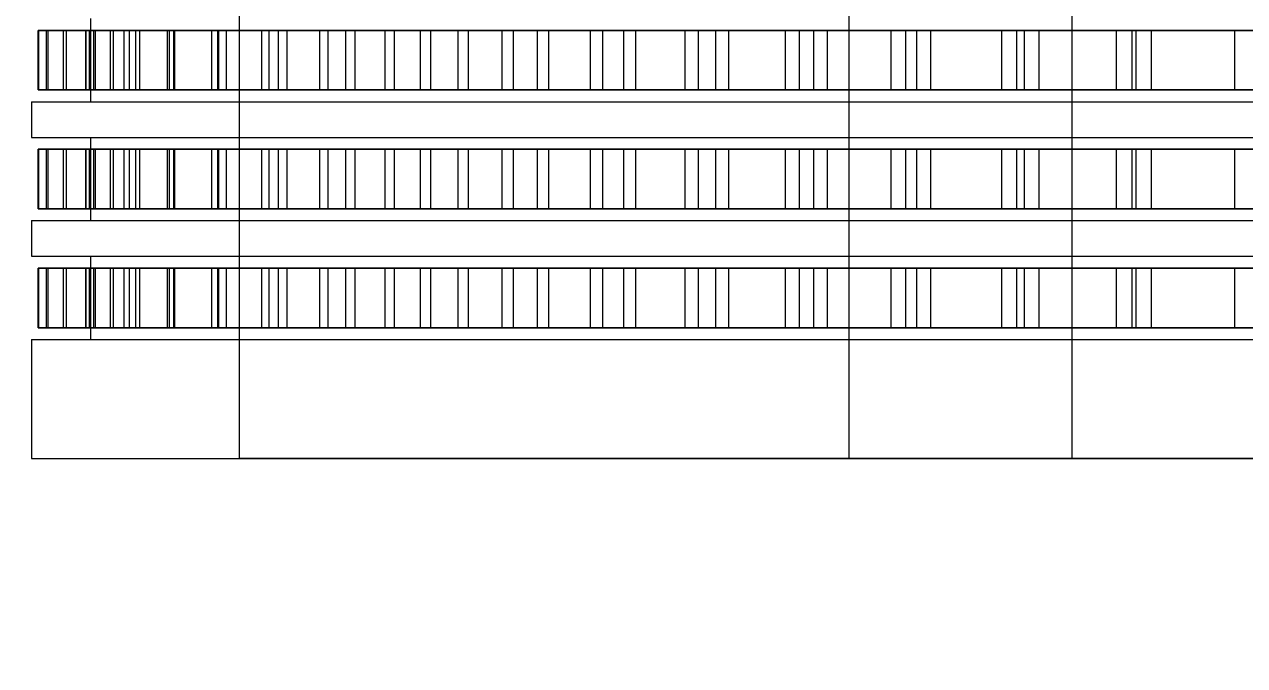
# Model space of a CAD drawing. Header units: millimetres. Extents: x -2500 to 58855, y -53268 to 6837.
# Drawn here: x 25017 to 25222.2, y -19694.8 to -19587 of the extents above; entities that cross this region are included whole.
import ezdxf

# ---------------------------------------------------------------- set-up
doc = ezdxf.new("R2010")
doc.units = ezdxf.units.MM
doc.layers.add('COTAS_O', color=1, linetype='Continuous', lineweight=0)
doc.layers.add('superior_briquetadora', color=7, linetype='Continuous', lineweight=0)
doc.dimstyles.new('R19_100', dxfattribs={"dimtxt": 250, "dimasz": 150, "dimexe": 150, "dimexo": 80, "dimgap": 100, "dimtad": 1, "dimtih": 1, "dimtoh": 1, "dimdsep": 46, "dimcen": 0.09, "dimadec": 0, "dimazin": 0, "dimtfac": 1, "dimtdec": 4, "dimtofl": 0, "dimtmove": 0, "dimatfit": 3, "dimfxl": 1, "dimtolj": 1, "dimtzin": 0, "dimarcsym": 0})

# ---------------------------------------------------------------- blocks, each defined once
blk = doc.blocks.new('*D33')
at = {"layer": 'COTAS_O', "color": 0, "lineweight": -2, "transparency": 16777216}
for p, q in [((24628.19, -19560), (24628.19, -20530)), ((26828.19, -19560), (26828.19, -20530)), ((24778.19, -20380), (26678.19, -20380))]:
    blk.add_line(p, q, dxfattribs=at)
at = {"layer": 'COTAS_O', "color": 0, "transparency": 16777216}
for points in [[(24778.19, -20355), (24778.19, -20405), (24628.19, -20380)], [(26678.19, -20355), (26678.19, -20405), (26828.19, -20380)]]:
    blk.add_solid(points, dxfattribs=at)
at = {"layer": 'Defpoints', "color": 0, "transparency": 16777216}
for p in [(24628.19, -19480), (26828.19, -19480), (26828.19, -20380)]:
    blk.add_point(p, dxfattribs=at)

msp = doc.modelspace()

# ---------------------------------------------------------------- linework, layer by layer
at = {"layer": 'superior_briquetadora'}
for p, q in [((25053.187, -19660), (25053.187, -19510)), ((25155.687, -19660), (25155.687, -19510)), ((25193.187, -19660), (25193.187, -19510)), ((25028.187, -19600), (25028.187, -19586)), ((25019.327, -19588), (25019.428, -19588)), ((25020.726, -19588), (25019.327, -19588)), ((25019.327, -19598), (25019.327, -19588)), ((25019.428, -19588), (25021.028, -19588)), ((25019.428, -19598), (25019.428, -19588)), ((25023.617, -19588), (25020.726, -19588)), ((25020.726, -19598), (25020.726, -19588)), ((25021.028, -19588), (25024.119, -19588)), ((25021.028, -19598), (25021.028, -19588)), ((25027.987, -19588), (25023.617, -19588)), ((25023.617, -19598), (25023.617, -19588)), ((25024.119, -19588), (25028.687, -19588)), ((25024.119, -19598), (25024.119, -19588)), ((25028.686, -19588), (25027.323, -19588)), ((25027.323, -19588), (25027.422, -19588)), ((25027.323, -19598), (25027.323, -19588)), ((25027.422, -19588), (25028.98, -19588)), ((25027.422, -19598), (25027.422, -19588)), ((25033.815, -19588), (25027.987, -19588)), ((25027.987, -19598), (25027.987, -19588)), ((25031.502, -19588), (25028.686, -19588)), ((25028.687, -19588), (25034.708, -19588)), ((25028.687, -19598), (25028.687, -19588)), ((25028.98, -19588), (25031.991, -19588)), ((25028.98, -19598), (25028.98, -19588)), ((25035.759, -19588), (25031.502, -19588)), ((25031.502, -19598), (25031.502, -19588)), ((25031.991, -19588), (25036.441, -19588)), ((25031.991, -19598), (25031.991, -19588)), ((25041.072, -19588), (25033.815, -19588)), ((25033.815, -19598), (25033.815, -19588)), ((25034.708, -19588), (25042.155, -19588)), ((25034.708, -19598), (25034.708, -19588)), ((25041.436, -19588), (25035.759, -19588)), ((25035.759, -19598), (25035.759, -19588)), ((25036.441, -19588), (25042.306, -19588)), ((25036.441, -19598), (25036.441, -19588)), ((25049.722, -19588), (25041.072, -19588)), ((25041.072, -19598), (25041.072, -19588)), ((25048.505, -19588), (25041.436, -19588)), ((25041.436, -19598), (25041.436, -19588)), ((25042.155, -19588), (25050.99, -19588)), ((25042.155, -19598), (25042.155, -19588)), ((25042.306, -19588), (25049.56, -19588)), ((25042.306, -19598), (25042.306, -19588)), ((25056.932, -19588), (25048.505, -19588)), ((25048.505, -19598), (25048.505, -19588)), ((25049.56, -19588), (25058.166, -19588)), ((25049.56, -19598), (25049.56, -19588)), ((25059.725, -19588), (25049.722, -19588)), ((25049.722, -19598), (25049.722, -19588)), ((25050.99, -19588), (25061.171, -19588)), ((25050.99, -19598), (25050.99, -19588)), ((25066.676, -19588), (25056.932, -19588)), ((25056.932, -19598), (25056.932, -19588)), ((25058.166, -19588), (25068.084, -19588)), ((25058.166, -19598), (25058.166, -19588)), ((25071.031, -19588), (25059.725, -19588)), ((25059.725, -19598), (25059.725, -19588)), ((25061.171, -19588), (25072.648, -19588)), ((25061.171, -19598), (25061.171, -19588)), ((25077.689, -19588), (25066.676, -19588)), ((25066.676, -19598), (25066.676, -19588)), ((25068.084, -19588), (25079.264, -19588)), ((25068.084, -19598), (25068.084, -19588)), ((25083.586, -19588), (25071.031, -19588)), ((25071.031, -19598), (25071.031, -19588)), ((25072.648, -19588), (25085.366, -19588)), ((25072.648, -19598), (25072.648, -19588)), ((25089.919, -19588), (25077.689, -19588)), ((25077.689, -19598), (25077.689, -19588)), ((25079.264, -19588), (25091.653, -19588)), ((25079.264, -19598), (25079.264, -19588)), ((25097.328, -19588), (25083.586, -19588)), ((25083.586, -19598), (25083.586, -19588)), ((25085.366, -19588), (25099.263, -19588)), ((25085.366, -19598), (25085.366, -19588)), ((25103.305, -19588), (25089.919, -19588)), ((25089.919, -19598), (25089.919, -19588)), ((25091.653, -19588), (25105.19, -19588)), ((25091.653, -19598), (25091.653, -19588)), ((25112.191, -19588), (25097.328, -19588)), ((25097.328, -19598), (25097.328, -19588)), ((25099.263, -19588), (25114.272, -19588)), ((25099.263, -19598), (25099.263, -19588)), ((25117.783, -19588), (25103.305, -19588)), ((25103.305, -19598), (25103.305, -19588)), ((25105.19, -19588), (25119.81, -19588)), ((25105.19, -19598), (25105.19, -19588)), ((25128.103, -19588), (25112.191, -19588)), ((25112.191, -19598), (25112.191, -19588)), ((25114.272, -19588), (25130.318, -19588)), ((25114.272, -19598), (25114.272, -19588)), ((25133.283, -19588), (25117.783, -19588)), ((25117.783, -19598), (25117.783, -19588)), ((25119.81, -19588), (25135.441, -19588)), ((25119.81, -19598), (25119.81, -19588)), ((25144.986, -19588), (25128.103, -19588)), ((25128.103, -19598), (25128.103, -19588)), ((25130.318, -19588), (25147.326, -19588)), ((25130.318, -19598), (25130.318, -19588)), ((25149.729, -19588), (25133.283, -19588)), ((25133.283, -19598), (25133.283, -19588)), ((25135.441, -19588), (25152.009, -19588)), ((25135.441, -19598), (25135.441, -19588)), ((25162.759, -19588), (25144.986, -19588)), ((25144.986, -19598), (25144.986, -19588)), ((25147.326, -19588), (25165.212, -19588)), ((25147.326, -19598), (25147.326, -19588)), ((25167.042, -19588), (25149.729, -19588)), ((25149.729, -19598), (25149.729, -19588)), ((25152.009, -19588), (25169.431, -19588)), ((25152.009, -19598), (25152.009, -19588)), ((25181.334, -19588), (25162.759, -19588)), ((25162.759, -19598), (25162.759, -19588)), ((25165.212, -19588), (25183.889, -19588)), ((25165.212, -19598), (25165.212, -19588)), ((25185.136, -19588), (25167.042, -19588)), ((25167.042, -19598), (25167.042, -19588)), ((25169.431, -19588), (25187.625, -19588)), ((25169.431, -19598), (25169.431, -19588)), ((25200.623, -19588), (25181.334, -19588)), ((25181.334, -19598), (25181.334, -19588)), ((25183.889, -19588), (25203.266, -19588)), ((25183.889, -19598), (25183.889, -19588)), ((25203.926, -19588), (25185.136, -19588)), ((25185.136, -19598), (25185.136, -19588)), ((25187.625, -19588), (25206.5, -19588)), ((25187.625, -19598), (25187.625, -19588)), ((25220.531, -19588), (25200.623, -19588)), ((25200.623, -19598), (25200.623, -19588)), ((25203.266, -19588), (25223.25, -19588)), ((25203.266, -19598), (25203.266, -19588)), ((25223.318, -19588), (25203.926, -19588)), ((25203.926, -19598), (25203.926, -19588)), ((25206.5, -19588), (25225.967, -19588)), ((25206.5, -19598), (25206.5, -19588)), ((25240.962, -19588), (25220.531, -19588)), ((25220.531, -19598), (25220.531, -19588)), ((25020.726, -19598), (25019.327, -19598)), ((25019.327, -19598), (25019.428, -19598)), ((25019.428, -19598), (25021.028, -19598)), ((25023.617, -19598), (25020.726, -19598)), ((25021.028, -19598), (25024.119, -19598)), ((25027.987, -19598), (25023.617, -19598)), ((25024.119, -19598), (25028.687, -19598)), ((25027.323, -19598), (25027.422, -19598)), ((25028.686, -19598), (25027.323, -19598)), ((25027.422, -19598), (25028.98, -19598)), ((25033.815, -19598), (25027.987, -19598)), ((25031.502, -19598), (25028.686, -19598)), ((25028.687, -19598), (25034.708, -19598)), ((25028.98, -19598), (25031.991, -19598)), ((25035.759, -19598), (25031.502, -19598)), ((25031.991, -19598), (25036.441, -19598)), ((25041.072, -19598), (25033.815, -19598)), ((25034.708, -19598), (25042.155, -19598)), ((25041.436, -19598), (25035.759, -19598)), ((25036.441, -19598), (25042.306, -19598)), ((25049.722, -19598), (25041.072, -19598)), ((25048.505, -19598), (25041.436, -19598)), ((25042.155, -19598), (25050.99, -19598)), ((25042.306, -19598), (25049.56, -19598)), ((25056.932, -19598), (25048.505, -19598)), ((25049.56, -19598), (25058.166, -19598)), ((25059.725, -19598), (25049.722, -19598)), ((25050.99, -19598), (25061.171, -19598)), ((25066.676, -19598), (25056.932, -19598)), ((25058.166, -19598), (25068.084, -19598)), ((25071.031, -19598), (25059.725, -19598)), ((25061.171, -19598), (25072.648, -19598)), ((25077.689, -19598), (25066.676, -19598)), ((25068.084, -19598), (25079.264, -19598)), ((25083.586, -19598), (25071.031, -19598)), ((25072.648, -19598), (25085.366, -19598)), ((25089.919, -19598), (25077.689, -19598)), ((25079.264, -19598), (25091.653, -19598)), ((25097.328, -19598), (25083.586, -19598)), ((25085.366, -19598), (25099.263, -19598)), ((25103.305, -19598), (25089.919, -19598)), ((25091.653, -19598), (25105.19, -19598)), ((25112.191, -19598), (25097.328, -19598)), ((25099.263, -19598), (25114.272, -19598)), ((25117.783, -19598), (25103.305, -19598)), ((25105.19, -19598), (25119.81, -19598)), ((25128.103, -19598), (25112.191, -19598)), ((25114.272, -19598), (25130.318, -19598)), ((25133.283, -19598), (25117.783, -19598)), ((25119.81, -19598), (25135.441, -19598)), ((25144.986, -19598), (25128.103, -19598)), ((25130.318, -19598), (25147.326, -19598)), ((25149.729, -19598), (25133.283, -19598)), ((25135.441, -19598), (25152.009, -19598)), ((25162.759, -19598), (25144.986, -19598)), ((25147.326, -19598), (25165.212, -19598)), ((25167.042, -19598), (25149.729, -19598)), ((25152.009, -19598), (25169.431, -19598)), ((25181.334, -19598), (25162.759, -19598)), ((25165.212, -19598), (25183.889, -19598)), ((25185.136, -19598), (25167.042, -19598)), ((25169.431, -19598), (25187.625, -19598)), ((25200.623, -19598), (25181.334, -19598)), ((25183.889, -19598), (25203.266, -19598)), ((25203.926, -19598), (25185.136, -19598)), ((25187.625, -19598), (25206.5, -19598)), ((25220.531, -19598), (25200.623, -19598)), ((25203.266, -19598), (25223.25, -19598)), ((25223.318, -19598), (25203.926, -19598)), ((25206.5, -19598), (25225.967, -19598)), ((25240.962, -19598), (25220.531, -19598)), ((25018.187, -19600), (25018.824, -19600)), ((25018.187, -19600), (25018.187, -19606)), ((25018.824, -19600), (25020.732, -19600)), ((25020.732, -19600), (25023.903, -19600)), ((25023.903, -19600), (25028.325, -19600)), ((25028.187, -19600), (25028.829, -19600)), ((25028.325, -19600), (25033.979, -19600)), ((25028.829, -19600), (25030.753, -19600)), ((25030.753, -19600), (25033.951, -19600)), ((25033.951, -19600), (25038.409, -19600)), ((25033.979, -19600), (25040.842, -19600)), ((25038.409, -19600), (25044.108, -19600)), ((25040.842, -19600), (25048.886, -19600)), ((25044.108, -19600), (25051.023, -19600)), ((25048.886, -19600), (25058.078, -19600)), ((25051.023, -19600), (25059.125, -19600)), ((25058.078, -19600), (25068.379, -19600)), ((25059.125, -19600), (25068.379, -19600)), ((25068.379, -19600), (25078.746, -19600)), ((25068.379, -19600), (25079.748, -19600)), ((25078.746, -19600), (25090.181, -19600)), ((25079.748, -19600), (25092.138, -19600)), ((25090.181, -19600), (25102.635, -19600)), ((25092.138, -19600), (25105.498, -19600)), ((25102.635, -19600), (25116.055, -19600)), ((25105.498, -19600), (25119.773, -19600)), ((25116.055, -19600), (25130.383, -19600)), ((25119.773, -19600), (25134.905, -19600)), ((25130.383, -19600), (25145.558, -19600)), ((25134.905, -19600), (25150.83, -19600)), ((25145.558, -19600), (25161.516, -19600)), ((25150.83, -19600), (25167.485, -19600)), ((25161.516, -19600), (25178.187, -19600)), ((25167.485, -19600), (25184.8, -19600)), ((25178.187, -19600), (25195.5, -19600)), ((25184.8, -19600), (25202.704, -19600)), ((25195.5, -19600), (25213.382, -19600)), ((25202.704, -19600), (25221.123, -19600)), ((25213.382, -19600), (25231.755, -19600)), ((25221.123, -19600), (25239.983, -19600)), ((25018.187, -19606), (25018.824, -19606)), ((25018.824, -19606), (25020.732, -19606)), ((25020.732, -19606), (25023.903, -19606)), ((25023.903, -19606), (25028.325, -19606)), ((25028.187, -19606), (25028.829, -19606)), ((25028.187, -19620), (25028.187, -19606)), ((25028.325, -19606), (25033.979, -19606)), ((25028.829, -19606), (25030.753, -19606)), ((25030.753, -19606), (25033.951, -19606)), ((25033.951, -19606), (25038.409, -19606)), ((25033.979, -19606), (25040.842, -19606)), ((25038.409, -19606), (25044.108, -19606)), ((25040.842, -19606), (25048.886, -19606)), ((25044.108, -19606), (25051.023, -19606)), ((25048.886, -19606), (25058.078, -19606)), ((25051.023, -19606), (25059.125, -19606)), ((25058.078, -19606), (25068.379, -19606)), ((25059.125, -19606), (25068.379, -19606)), ((25068.379, -19606), (25078.746, -19606)), ((25068.379, -19606), (25079.748, -19606)), ((25078.746, -19606), (25090.181, -19606)), ((25079.748, -19606), (25092.138, -19606)), ((25090.181, -19606), (25102.635, -19606)), ((25092.138, -19606), (25105.498, -19606)), ((25102.635, -19606), (25116.055, -19606)), ((25105.498, -19606), (25119.773, -19606)), ((25116.055, -19606), (25130.383, -19606)), ((25119.773, -19606), (25134.905, -19606)), ((25130.383, -19606), (25145.558, -19606)), ((25134.905, -19606), (25150.83, -19606)), ((25145.558, -19606), (25161.516, -19606)), ((25150.83, -19606), (25167.485, -19606)), ((25161.516, -19606), (25178.187, -19606)), ((25167.485, -19606), (25184.8, -19606)), ((25178.187, -19606), (25195.5, -19606)), ((25184.8, -19606), (25202.704, -19606)), ((25195.5, -19606), (25213.382, -19606)), ((25202.704, -19606), (25221.123, -19606)), ((25213.382, -19606), (25231.755, -19606)), ((25221.123, -19606), (25239.983, -19606)), ((25019.327, -19608), (25019.428, -19608)), ((25020.726, -19608), (25019.327, -19608)), ((25019.327, -19618), (25019.327, -19608)), ((25019.428, -19608), (25021.028, -19608)), ((25019.428, -19618), (25019.428, -19608)), ((25023.617, -19608), (25020.726, -19608)), ((25020.726, -19618), (25020.726, -19608)), ((25021.028, -19608), (25024.119, -19608)), ((25021.028, -19618), (25021.028, -19608)), ((25027.987, -19608), (25023.617, -19608)), ((25023.617, -19618), (25023.617, -19608)), ((25024.119, -19608), (25028.687, -19608)), ((25024.119, -19618), (25024.119, -19608)), ((25028.686, -19608), (25027.323, -19608)), ((25027.323, -19608), (25027.422, -19608)), ((25027.323, -19618), (25027.323, -19608)), ((25027.422, -19608), (25028.98, -19608)), ((25027.422, -19618), (25027.422, -19608)), ((25033.815, -19608), (25027.987, -19608)), ((25027.987, -19618), (25027.987, -19608)), ((25031.502, -19608), (25028.686, -19608)), ((25028.687, -19608), (25034.708, -19608)), ((25028.687, -19618), (25028.687, -19608)), ((25028.98, -19608), (25031.991, -19608)), ((25028.98, -19618), (25028.98, -19608)), ((25035.759, -19608), (25031.502, -19608)), ((25031.502, -19618), (25031.502, -19608)), ((25031.991, -19608), (25036.441, -19608)), ((25031.991, -19618), (25031.991, -19608)), ((25041.072, -19608), (25033.815, -19608)), ((25033.815, -19618), (25033.815, -19608)), ((25034.708, -19608), (25042.155, -19608)), ((25034.708, -19618), (25034.708, -19608)), ((25041.436, -19608), (25035.759, -19608)), ((25035.759, -19618), (25035.759, -19608)), ((25036.441, -19608), (25042.306, -19608)), ((25036.441, -19618), (25036.441, -19608)), ((25049.722, -19608), (25041.072, -19608)), ((25041.072, -19618), (25041.072, -19608)), ((25048.505, -19608), (25041.436, -19608)), ((25041.436, -19618), (25041.436, -19608)), ((25042.155, -19608), (25050.99, -19608)), ((25042.155, -19618), (25042.155, -19608)), ((25042.306, -19608), (25049.56, -19608)), ((25042.306, -19618), (25042.306, -19608)), ((25056.932, -19608), (25048.505, -19608)), ((25048.505, -19618), (25048.505, -19608)), ((25049.56, -19608), (25058.166, -19608)), ((25049.56, -19618), (25049.56, -19608)), ((25059.725, -19608), (25049.722, -19608)), ((25049.722, -19618), (25049.722, -19608)), ((25050.99, -19608), (25061.171, -19608)), ((25050.99, -19618), (25050.99, -19608)), ((25066.676, -19608), (25056.932, -19608)), ((25056.932, -19618), (25056.932, -19608)), ((25058.166, -19608), (25068.084, -19608)), ((25058.166, -19618), (25058.166, -19608)), ((25071.031, -19608), (25059.725, -19608)), ((25059.725, -19618), (25059.725, -19608)), ((25061.171, -19608), (25072.648, -19608)), ((25061.171, -19618), (25061.171, -19608)), ((25077.689, -19608), (25066.676, -19608)), ((25066.676, -19618), (25066.676, -19608)), ((25068.084, -19608), (25079.264, -19608)), ((25068.084, -19618), (25068.084, -19608)), ((25083.586, -19608), (25071.031, -19608)), ((25071.031, -19618), (25071.031, -19608)), ((25072.648, -19608), (25085.366, -19608)), ((25072.648, -19618), (25072.648, -19608)), ((25089.919, -19608), (25077.689, -19608)), ((25077.689, -19618), (25077.689, -19608)), ((25079.264, -19608), (25091.653, -19608)), ((25079.264, -19618), (25079.264, -19608)), ((25097.328, -19608), (25083.586, -19608)), ((25083.586, -19618), (25083.586, -19608)), ((25085.366, -19608), (25099.263, -19608)), ((25085.366, -19618), (25085.366, -19608)), ((25103.305, -19608), (25089.919, -19608)), ((25089.919, -19618), (25089.919, -19608)), ((25091.653, -19608), (25105.19, -19608)), ((25091.653, -19618), (25091.653, -19608)), ((25112.191, -19608), (25097.328, -19608)), ((25097.328, -19618), (25097.328, -19608)), ((25099.263, -19608), (25114.272, -19608)), ((25099.263, -19618), (25099.263, -19608)), ((25117.783, -19608), (25103.305, -19608)), ((25103.305, -19618), (25103.305, -19608)), ((25105.19, -19608), (25119.81, -19608)), ((25105.19, -19618), (25105.19, -19608)), ((25128.103, -19608), (25112.191, -19608)), ((25112.191, -19618), (25112.191, -19608)), ((25114.272, -19608), (25130.318, -19608)), ((25114.272, -19618), (25114.272, -19608)), ((25133.283, -19608), (25117.783, -19608)), ((25117.783, -19618), (25117.783, -19608)), ((25119.81, -19608), (25135.441, -19608)), ((25119.81, -19618), (25119.81, -19608)), ((25144.986, -19608), (25128.103, -19608)), ((25128.103, -19618), (25128.103, -19608)), ((25130.318, -19608), (25147.326, -19608)), ((25130.318, -19618), (25130.318, -19608)), ((25149.729, -19608), (25133.283, -19608)), ((25133.283, -19618), (25133.283, -19608)), ((25135.441, -19608), (25152.009, -19608)), ((25135.441, -19618), (25135.441, -19608)), ((25162.759, -19608), (25144.986, -19608)), ((25144.986, -19618), (25144.986, -19608)), ((25147.326, -19608), (25165.212, -19608)), ((25147.326, -19618), (25147.326, -19608)), ((25167.042, -19608), (25149.729, -19608)), ((25149.729, -19618), (25149.729, -19608)), ((25152.009, -19608), (25169.431, -19608)), ((25152.009, -19618), (25152.009, -19608)), ((25181.334, -19608), (25162.759, -19608)), ((25162.759, -19618), (25162.759, -19608)), ((25165.212, -19608), (25183.889, -19608)), ((25165.212, -19618), (25165.212, -19608)), ((25185.136, -19608), (25167.042, -19608)), ((25167.042, -19618), (25167.042, -19608)), ((25169.431, -19608), (25187.625, -19608)), ((25169.431, -19618), (25169.431, -19608)), ((25200.623, -19608), (25181.334, -19608)), ((25181.334, -19618), (25181.334, -19608)), ((25183.889, -19608), (25203.266, -19608)), ((25183.889, -19618), (25183.889, -19608)), ((25203.926, -19608), (25185.136, -19608)), ((25185.136, -19618), (25185.136, -19608)), ((25187.625, -19608), (25206.5, -19608)), ((25187.625, -19618), (25187.625, -19608)), ((25220.531, -19608), (25200.623, -19608)), ((25200.623, -19618), (25200.623, -19608)), ((25203.266, -19608), (25223.25, -19608)), ((25203.266, -19618), (25203.266, -19608)), ((25223.318, -19608), (25203.926, -19608)), ((25203.926, -19618), (25203.926, -19608)), ((25206.5, -19608), (25225.967, -19608)), ((25206.5, -19618), (25206.5, -19608)), ((25240.962, -19608), (25220.531, -19608)), ((25220.531, -19618), (25220.531, -19608)), ((25020.726, -19618), (25019.327, -19618)), ((25019.327, -19618), (25019.428, -19618)), ((25019.428, -19618), (25021.028, -19618)), ((25023.617, -19618), (25020.726, -19618)), ((25021.028, -19618), (25024.119, -19618)), ((25027.987, -19618), (25023.617, -19618)), ((25024.119, -19618), (25028.687, -19618)), ((25027.323, -19618), (25027.422, -19618)), ((25028.686, -19618), (25027.323, -19618)), ((25027.422, -19618), (25028.98, -19618)), ((25033.815, -19618), (25027.987, -19618)), ((25031.502, -19618), (25028.686, -19618)), ((25028.687, -19618), (25034.708, -19618)), ((25028.98, -19618), (25031.991, -19618)), ((25035.759, -19618), (25031.502, -19618)), ((25031.991, -19618), (25036.441, -19618)), ((25041.072, -19618), (25033.815, -19618)), ((25034.708, -19618), (25042.155, -19618)), ((25041.436, -19618), (25035.759, -19618)), ((25036.441, -19618), (25042.306, -19618)), ((25049.722, -19618), (25041.072, -19618)), ((25048.505, -19618), (25041.436, -19618)), ((25042.155, -19618), (25050.99, -19618)), ((25042.306, -19618), (25049.56, -19618)), ((25056.932, -19618), (25048.505, -19618)), ((25049.56, -19618), (25058.166, -19618)), ((25059.725, -19618), (25049.722, -19618)), ((25050.99, -19618), (25061.171, -19618)), ((25066.676, -19618), (25056.932, -19618)), ((25058.166, -19618), (25068.084, -19618)), ((25071.031, -19618), (25059.725, -19618)), ((25061.171, -19618), (25072.648, -19618)), ((25077.689, -19618), (25066.676, -19618)), ((25068.084, -19618), (25079.264, -19618)), ((25083.586, -19618), (25071.031, -19618)), ((25072.648, -19618), (25085.366, -19618)), ((25089.919, -19618), (25077.689, -19618)), ((25079.264, -19618), (25091.653, -19618)), ((25097.328, -19618), (25083.586, -19618)), ((25085.366, -19618), (25099.263, -19618)), ((25103.305, -19618), (25089.919, -19618)), ((25091.653, -19618), (25105.19, -19618)), ((25112.191, -19618), (25097.328, -19618)), ((25099.263, -19618), (25114.272, -19618)), ((25117.783, -19618), (25103.305, -19618)), ((25105.19, -19618), (25119.81, -19618)), ((25128.103, -19618), (25112.191, -19618)), ((25114.272, -19618), (25130.318, -19618)), ((25133.283, -19618), (25117.783, -19618)), ((25119.81, -19618), (25135.441, -19618)), ((25144.986, -19618), (25128.103, -19618)), ((25130.318, -19618), (25147.326, -19618)), ((25149.729, -19618), (25133.283, -19618)), ((25135.441, -19618), (25152.009, -19618)), ((25162.759, -19618), (25144.986, -19618)), ((25147.326, -19618), (25165.212, -19618)), ((25167.042, -19618), (25149.729, -19618)), ((25152.009, -19618), (25169.431, -19618)), ((25181.334, -19618), (25162.759, -19618)), ((25165.212, -19618), (25183.889, -19618)), ((25185.136, -19618), (25167.042, -19618)), ((25169.431, -19618), (25187.625, -19618)), ((25200.623, -19618), (25181.334, -19618)), ((25183.889, -19618), (25203.266, -19618)), ((25203.926, -19618), (25185.136, -19618)), ((25187.625, -19618), (25206.5, -19618)), ((25220.531, -19618), (25200.623, -19618)), ((25203.266, -19618), (25223.25, -19618)), ((25223.318, -19618), (25203.926, -19618)), ((25206.5, -19618), (25225.967, -19618)), ((25240.962, -19618), (25220.531, -19618)), ((25018.187, -19620), (25018.824, -19620)), ((25018.187, -19620), (25018.187, -19626)), ((25018.824, -19620), (25020.732, -19620)), ((25020.732, -19620), (25023.903, -19620)), ((25023.903, -19620), (25028.325, -19620)), ((25028.187, -19620), (25028.829, -19620)), ((25028.325, -19620), (25033.979, -19620)), ((25028.829, -19620), (25030.753, -19620)), ((25030.753, -19620), (25033.951, -19620)), ((25033.951, -19620), (25038.409, -19620)), ((25033.979, -19620), (25040.842, -19620)), ((25038.409, -19620), (25044.108, -19620)), ((25040.842, -19620), (25048.886, -19620)), ((25044.108, -19620), (25051.023, -19620)), ((25048.886, -19620), (25058.078, -19620)), ((25051.023, -19620), (25059.125, -19620)), ((25058.078, -19620), (25068.379, -19620)), ((25059.125, -19620), (25068.379, -19620)), ((25068.379, -19620), (25078.746, -19620)), ((25068.379, -19620), (25079.748, -19620)), ((25078.746, -19620), (25090.181, -19620)), ((25079.748, -19620), (25092.138, -19620)), ((25090.181, -19620), (25102.635, -19620)), ((25092.138, -19620), (25105.498, -19620)), ((25102.635, -19620), (25116.055, -19620)), ((25105.498, -19620), (25119.773, -19620)), ((25116.055, -19620), (25130.383, -19620)), ((25119.773, -19620), (25134.905, -19620)), ((25130.383, -19620), (25145.558, -19620)), ((25134.905, -19620), (25150.83, -19620)), ((25145.558, -19620), (25161.516, -19620)), ((25150.83, -19620), (25167.485, -19620)), ((25161.516, -19620), (25178.187, -19620)), ((25167.485, -19620), (25184.8, -19620)), ((25178.187, -19620), (25195.5, -19620)), ((25184.8, -19620), (25202.704, -19620)), ((25195.5, -19620), (25213.382, -19620)), ((25202.704, -19620), (25221.123, -19620)), ((25213.382, -19620), (25231.755, -19620)), ((25221.123, -19620), (25239.983, -19620)), ((25018.187, -19626), (25018.824, -19626)), ((25018.824, -19626), (25020.732, -19626)), ((25020.732, -19626), (25023.903, -19626)), ((25023.903, -19626), (25028.325, -19626)), ((25028.187, -19626), (25028.829, -19626)), ((25028.187, -19640), (25028.187, -19626)), ((25028.325, -19626), (25033.979, -19626)), ((25028.829, -19626), (25030.753, -19626)), ((25030.753, -19626), (25033.951, -19626)), ((25033.951, -19626), (25038.409, -19626)), ((25033.979, -19626), (25040.842, -19626)), ((25038.409, -19626), (25044.108, -19626)), ((25040.842, -19626), (25048.886, -19626)), ((25044.108, -19626), (25051.023, -19626)), ((25048.886, -19626), (25058.078, -19626)), ((25051.023, -19626), (25059.125, -19626)), ((25058.078, -19626), (25068.379, -19626)), ((25059.125, -19626), (25068.379, -19626)), ((25068.379, -19626), (25078.746, -19626)), ((25068.379, -19626), (25079.748, -19626)), ((25078.746, -19626), (25090.181, -19626)), ((25079.748, -19626), (25092.138, -19626)), ((25090.181, -19626), (25102.635, -19626)), ((25092.138, -19626), (25105.498, -19626)), ((25102.635, -19626), (25116.055, -19626)), ((25105.498, -19626), (25119.773, -19626)), ((25116.055, -19626), (25130.383, -19626)), ((25119.773, -19626), (25134.905, -19626)), ((25130.383, -19626), (25145.558, -19626)), ((25134.905, -19626), (25150.83, -19626)), ((25145.558, -19626), (25161.516, -19626)), ((25150.83, -19626), (25167.485, -19626)), ((25161.516, -19626), (25178.187, -19626)), ((25167.485, -19626), (25184.8, -19626)), ((25178.187, -19626), (25195.5, -19626)), ((25184.8, -19626), (25202.704, -19626)), ((25195.5, -19626), (25213.382, -19626)), ((25202.704, -19626), (25221.123, -19626)), ((25213.382, -19626), (25231.755, -19626)), ((25221.123, -19626), (25239.983, -19626)), ((25019.327, -19628), (25019.428, -19628)), ((25020.726, -19628), (25019.327, -19628)), ((25019.327, -19638), (25019.327, -19628)), ((25019.428, -19628), (25021.028, -19628)), ((25019.428, -19638), (25019.428, -19628)), ((25023.617, -19628), (25020.726, -19628)), ((25020.726, -19638), (25020.726, -19628)), ((25021.028, -19628), (25024.119, -19628)), ((25021.028, -19638), (25021.028, -19628)), ((25027.987, -19628), (25023.617, -19628)), ((25023.617, -19638), (25023.617, -19628)), ((25024.119, -19628), (25028.687, -19628)), ((25024.119, -19638), (25024.119, -19628)), ((25028.686, -19628), (25027.323, -19628)), ((25027.323, -19628), (25027.422, -19628)), ((25027.323, -19638), (25027.323, -19628)), ((25027.422, -19628), (25028.98, -19628)), ((25027.422, -19638), (25027.422, -19628)), ((25033.815, -19628), (25027.987, -19628)), ((25027.987, -19638), (25027.987, -19628)), ((25031.502, -19628), (25028.686, -19628)), ((25028.687, -19628), (25034.708, -19628)), ((25028.687, -19638), (25028.687, -19628)), ((25028.98, -19628), (25031.991, -19628)), ((25028.98, -19638), (25028.98, -19628)), ((25035.759, -19628), (25031.502, -19628)), ((25031.502, -19638), (25031.502, -19628)), ((25031.991, -19628), (25036.441, -19628)), ((25031.991, -19638), (25031.991, -19628)), ((25041.072, -19628), (25033.815, -19628)), ((25033.815, -19638), (25033.815, -19628)), ((25034.708, -19628), (25042.155, -19628)), ((25034.708, -19638), (25034.708, -19628)), ((25041.436, -19628), (25035.759, -19628)), ((25035.759, -19638), (25035.759, -19628)), ((25036.441, -19628), (25042.306, -19628)), ((25036.441, -19638), (25036.441, -19628)), ((25049.722, -19628), (25041.072, -19628)), ((25041.072, -19638), (25041.072, -19628)), ((25048.505, -19628), (25041.436, -19628)), ((25041.436, -19638), (25041.436, -19628)), ((25042.155, -19628), (25050.99, -19628)), ((25042.155, -19638), (25042.155, -19628)), ((25042.306, -19628), (25049.56, -19628)), ((25042.306, -19638), (25042.306, -19628)), ((25056.932, -19628), (25048.505, -19628)), ((25048.505, -19638), (25048.505, -19628)), ((25049.56, -19628), (25058.166, -19628)), ((25049.56, -19638), (25049.56, -19628)), ((25059.725, -19628), (25049.722, -19628)), ((25049.722, -19638), (25049.722, -19628)), ((25050.99, -19628), (25061.171, -19628)), ((25050.99, -19638), (25050.99, -19628)), ((25066.676, -19628), (25056.932, -19628)), ((25056.932, -19638), (25056.932, -19628)), ((25058.166, -19628), (25068.084, -19628)), ((25058.166, -19638), (25058.166, -19628)), ((25071.031, -19628), (25059.725, -19628)), ((25059.725, -19638), (25059.725, -19628)), ((25061.171, -19628), (25072.648, -19628)), ((25061.171, -19638), (25061.171, -19628)), ((25077.689, -19628), (25066.676, -19628)), ((25066.676, -19638), (25066.676, -19628)), ((25068.084, -19628), (25079.264, -19628)), ((25068.084, -19638), (25068.084, -19628)), ((25083.586, -19628), (25071.031, -19628)), ((25071.031, -19638), (25071.031, -19628)), ((25072.648, -19628), (25085.366, -19628)), ((25072.648, -19638), (25072.648, -19628)), ((25089.919, -19628), (25077.689, -19628)), ((25077.689, -19638), (25077.689, -19628)), ((25079.264, -19628), (25091.653, -19628)), ((25079.264, -19638), (25079.264, -19628)), ((25097.328, -19628), (25083.586, -19628)), ((25083.586, -19638), (25083.586, -19628)), ((25085.366, -19628), (25099.263, -19628)), ((25085.366, -19638), (25085.366, -19628)), ((25103.305, -19628), (25089.919, -19628)), ((25089.919, -19638), (25089.919, -19628)), ((25091.653, -19628), (25105.19, -19628)), ((25091.653, -19638), (25091.653, -19628)), ((25112.191, -19628), (25097.328, -19628)), ((25097.328, -19638), (25097.328, -19628)), ((25099.263, -19628), (25114.272, -19628)), ((25099.263, -19638), (25099.263, -19628)), ((25117.783, -19628), (25103.305, -19628)), ((25103.305, -19638), (25103.305, -19628)), ((25105.19, -19628), (25119.81, -19628)), ((25105.19, -19638), (25105.19, -19628)), ((25128.103, -19628), (25112.191, -19628)), ((25112.191, -19638), (25112.191, -19628)), ((25114.272, -19628), (25130.318, -19628)), ((25114.272, -19638), (25114.272, -19628)), ((25133.283, -19628), (25117.783, -19628)), ((25117.783, -19638), (25117.783, -19628)), ((25119.81, -19628), (25135.441, -19628)), ((25119.81, -19638), (25119.81, -19628)), ((25144.986, -19628), (25128.103, -19628)), ((25128.103, -19638), (25128.103, -19628)), ((25130.318, -19628), (25147.326, -19628)), ((25130.318, -19638), (25130.318, -19628)), ((25149.729, -19628), (25133.283, -19628)), ((25133.283, -19638), (25133.283, -19628)), ((25135.441, -19628), (25152.009, -19628)), ((25135.441, -19638), (25135.441, -19628)), ((25162.759, -19628), (25144.986, -19628)), ((25144.986, -19638), (25144.986, -19628)), ((25147.326, -19628), (25165.212, -19628)), ((25147.326, -19638), (25147.326, -19628)), ((25167.042, -19628), (25149.729, -19628)), ((25149.729, -19638), (25149.729, -19628)), ((25152.009, -19628), (25169.431, -19628)), ((25152.009, -19638), (25152.009, -19628)), ((25181.334, -19628), (25162.759, -19628)), ((25162.759, -19638), (25162.759, -19628)), ((25165.212, -19628), (25183.889, -19628)), ((25165.212, -19638), (25165.212, -19628)), ((25185.136, -19628), (25167.042, -19628)), ((25167.042, -19638), (25167.042, -19628)), ((25169.431, -19628), (25187.625, -19628)), ((25169.431, -19638), (25169.431, -19628)), ((25200.623, -19628), (25181.334, -19628)), ((25181.334, -19638), (25181.334, -19628)), ((25183.889, -19628), (25203.266, -19628)), ((25183.889, -19638), (25183.889, -19628)), ((25203.926, -19628), (25185.136, -19628)), ((25185.136, -19638), (25185.136, -19628)), ((25187.625, -19628), (25206.5, -19628)), ((25187.625, -19638), (25187.625, -19628)), ((25220.531, -19628), (25200.623, -19628)), ((25200.623, -19638), (25200.623, -19628)), ((25203.266, -19628), (25223.25, -19628)), ((25203.266, -19638), (25203.266, -19628)), ((25223.318, -19628), (25203.926, -19628)), ((25203.926, -19638), (25203.926, -19628)), ((25206.5, -19628), (25225.967, -19628)), ((25206.5, -19638), (25206.5, -19628)), ((25240.962, -19628), (25220.531, -19628)), ((25220.531, -19638), (25220.531, -19628)), ((25020.726, -19638), (25019.327, -19638)), ((25019.327, -19638), (25019.428, -19638)), ((25019.428, -19638), (25021.028, -19638)), ((25023.617, -19638), (25020.726, -19638)), ((25021.028, -19638), (25024.119, -19638)), ((25027.987, -19638), (25023.617, -19638)), ((25024.119, -19638), (25028.687, -19638)), ((25027.323, -19638), (25027.422, -19638)), ((25028.686, -19638), (25027.323, -19638)), ((25027.422, -19638), (25028.98, -19638)), ((25033.815, -19638), (25027.987, -19638)), ((25031.502, -19638), (25028.686, -19638)), ((25028.687, -19638), (25034.708, -19638)), ((25028.98, -19638), (25031.991, -19638)), ((25035.759, -19638), (25031.502, -19638)), ((25031.991, -19638), (25036.441, -19638)), ((25041.072, -19638), (25033.815, -19638)), ((25034.708, -19638), (25042.155, -19638)), ((25041.436, -19638), (25035.759, -19638)), ((25036.441, -19638), (25042.306, -19638)), ((25049.722, -19638), (25041.072, -19638)), ((25048.505, -19638), (25041.436, -19638)), ((25042.155, -19638), (25050.99, -19638)), ((25042.306, -19638), (25049.56, -19638)), ((25056.932, -19638), (25048.505, -19638)), ((25049.56, -19638), (25058.166, -19638)), ((25059.725, -19638), (25049.722, -19638)), ((25050.99, -19638), (25061.171, -19638)), ((25066.676, -19638), (25056.932, -19638)), ((25058.166, -19638), (25068.084, -19638)), ((25071.031, -19638), (25059.725, -19638)), ((25061.171, -19638), (25072.648, -19638)), ((25077.689, -19638), (25066.676, -19638)), ((25068.084, -19638), (25079.264, -19638)), ((25083.586, -19638), (25071.031, -19638)), ((25072.648, -19638), (25085.366, -19638)), ((25089.919, -19638), (25077.689, -19638)), ((25079.264, -19638), (25091.653, -19638)), ((25097.328, -19638), (25083.586, -19638)), ((25085.366, -19638), (25099.263, -19638)), ((25103.305, -19638), (25089.919, -19638)), ((25091.653, -19638), (25105.19, -19638)), ((25112.191, -19638), (25097.328, -19638)), ((25099.263, -19638), (25114.272, -19638)), ((25117.783, -19638), (25103.305, -19638)), ((25105.19, -19638), (25119.81, -19638)), ((25128.103, -19638), (25112.191, -19638)), ((25114.272, -19638), (25130.318, -19638)), ((25133.283, -19638), (25117.783, -19638)), ((25119.81, -19638), (25135.441, -19638)), ((25144.986, -19638), (25128.103, -19638)), ((25130.318, -19638), (25147.326, -19638)), ((25149.729, -19638), (25133.283, -19638)), ((25135.441, -19638), (25152.009, -19638)), ((25162.759, -19638), (25144.986, -19638)), ((25147.326, -19638), (25165.212, -19638)), ((25167.042, -19638), (25149.729, -19638)), ((25152.009, -19638), (25169.431, -19638)), ((25181.334, -19638), (25162.759, -19638)), ((25165.212, -19638), (25183.889, -19638)), ((25185.136, -19638), (25167.042, -19638)), ((25169.431, -19638), (25187.625, -19638)), ((25200.623, -19638), (25181.334, -19638)), ((25183.889, -19638), (25203.266, -19638)), ((25203.926, -19638), (25185.136, -19638)), ((25187.625, -19638), (25206.5, -19638)), ((25220.531, -19638), (25200.623, -19638)), ((25203.266, -19638), (25223.25, -19638)), ((25223.318, -19638), (25203.926, -19638)), ((25206.5, -19638), (25225.967, -19638)), ((25240.962, -19638), (25220.531, -19638)), ((25018.187, -19640), (25018.824, -19640)), ((25018.187, -19640), (25018.187, -19660)), ((25018.824, -19640), (25020.732, -19640)), ((25020.732, -19640), (25023.903, -19640)), ((25023.903, -19640), (25028.325, -19640)), ((25028.187, -19640), (25028.829, -19640)), ((25028.325, -19640), (25033.979, -19640)), ((25028.829, -19640), (25030.753, -19640)), ((25030.753, -19640), (25033.951, -19640)), ((25033.951, -19640), (25038.409, -19640)), ((25033.979, -19640), (25040.842, -19640)), ((25038.409, -19640), (25044.108, -19640)), ((25040.842, -19640), (25048.886, -19640)), ((25044.108, -19640), (25051.023, -19640)), ((25048.886, -19640), (25058.078, -19640)), ((25051.023, -19640), (25059.125, -19640)), ((25058.078, -19640), (25068.379, -19640)), ((25059.125, -19640), (25068.379, -19640)), ((25068.379, -19640), (25078.746, -19640)), ((25068.379, -19640), (25079.748, -19640)), ((25078.746, -19640), (25090.181, -19640)), ((25079.748, -19640), (25092.138, -19640)), ((25090.181, -19640), (25102.635, -19640)), ((25092.138, -19640), (25105.498, -19640)), ((25102.635, -19640), (25116.055, -19640)), ((25105.498, -19640), (25119.773, -19640)), ((25116.055, -19640), (25130.383, -19640)), ((25119.773, -19640), (25134.905, -19640)), ((25130.383, -19640), (25145.558, -19640)), ((25134.905, -19640), (25150.83, -19640)), ((25145.558, -19640), (25161.516, -19640)), ((25150.83, -19640), (25167.485, -19640)), ((25161.516, -19640), (25178.187, -19640)), ((25167.485, -19640), (25184.8, -19640)), ((25178.187, -19640), (25195.5, -19640)), ((25184.8, -19640), (25202.704, -19640)), ((25195.5, -19640), (25213.382, -19640)), ((25202.704, -19640), (25221.123, -19640)), ((25213.382, -19640), (25231.755, -19640)), ((25221.123, -19640), (25239.983, -19640)), ((25018.187, -19660), (25018.824, -19660)), ((25018.824, -19660), (25020.732, -19660)), ((25020.732, -19660), (25023.903, -19660)), ((25023.903, -19660), (25028.325, -19660)), ((25028.325, -19660), (25033.979, -19660)), ((25033.979, -19660), (25040.842, -19660)), ((25040.842, -19660), (25048.886, -19660)), ((25048.886, -19660), (25058.078, -19660)), ((25056.022, -19660), (25053.187, -19660)), ((25064.299, -19660), (25056.022, -19660)), ((25058.078, -19660), (25068.379, -19660)), ((25077.346, -19660), (25064.299, -19660)), ((25068.379, -19660), (25079.748, -19660)), ((25094.108, -19660), (25077.346, -19660)), ((25079.748, -19660), (25092.138, -19660)), ((25092.138, -19660), (25105.498, -19660)), ((25113.225, -19660), (25094.108, -19660)), ((25105.498, -19660), (25119.773, -19660)), ((25133.149, -19660), (25113.225, -19660)), ((25119.773, -19660), (25134.905, -19660)), ((25152.266, -19660), (25133.149, -19660)), ((25134.905, -19660), (25150.83, -19660)), ((25150.83, -19660), (25167.485, -19660)), ((25169.027, -19660), (25152.266, -19660)), ((25158.522, -19660), (25155.687, -19660)), ((25166.799, -19660), (25158.522, -19660)), ((25179.846, -19660), (25166.799, -19660)), ((25167.485, -19660), (25184.8, -19660)), ((25182.074, -19660), (25169.027, -19660)), ((25196.608, -19660), (25179.846, -19660)), ((25190.351, -19660), (25182.074, -19660)), ((25184.8, -19660), (25202.704, -19660)), ((25193.187, -19660), (25190.351, -19660)), ((25215.725, -19660), (25196.608, -19660)), ((25202.704, -19660), (25221.123, -19660)), ((25235.649, -19660), (25215.725, -19660)), ((25221.123, -19660), (25239.983, -19660))]:
    msp.add_line(p, q, dxfattribs=at)

# ---------------------------------------------------------------- dimensions: what is measured, and where the dimension line sits
at = {"layer": 'COTAS_O'}
dim = msp.add_aligned_dim(p1=(24628.187, -19480), p2=(26828.187, -19480), distance=-900, text='<> O', dimstyle='R19_100', dxfattribs=at)
dim.commit()
dim.dimension.update_dxf_attribs({"geometry": '*D33', "text_midpoint": (25728.187, -20380)})

doc.saveas('drawing.dxf')
